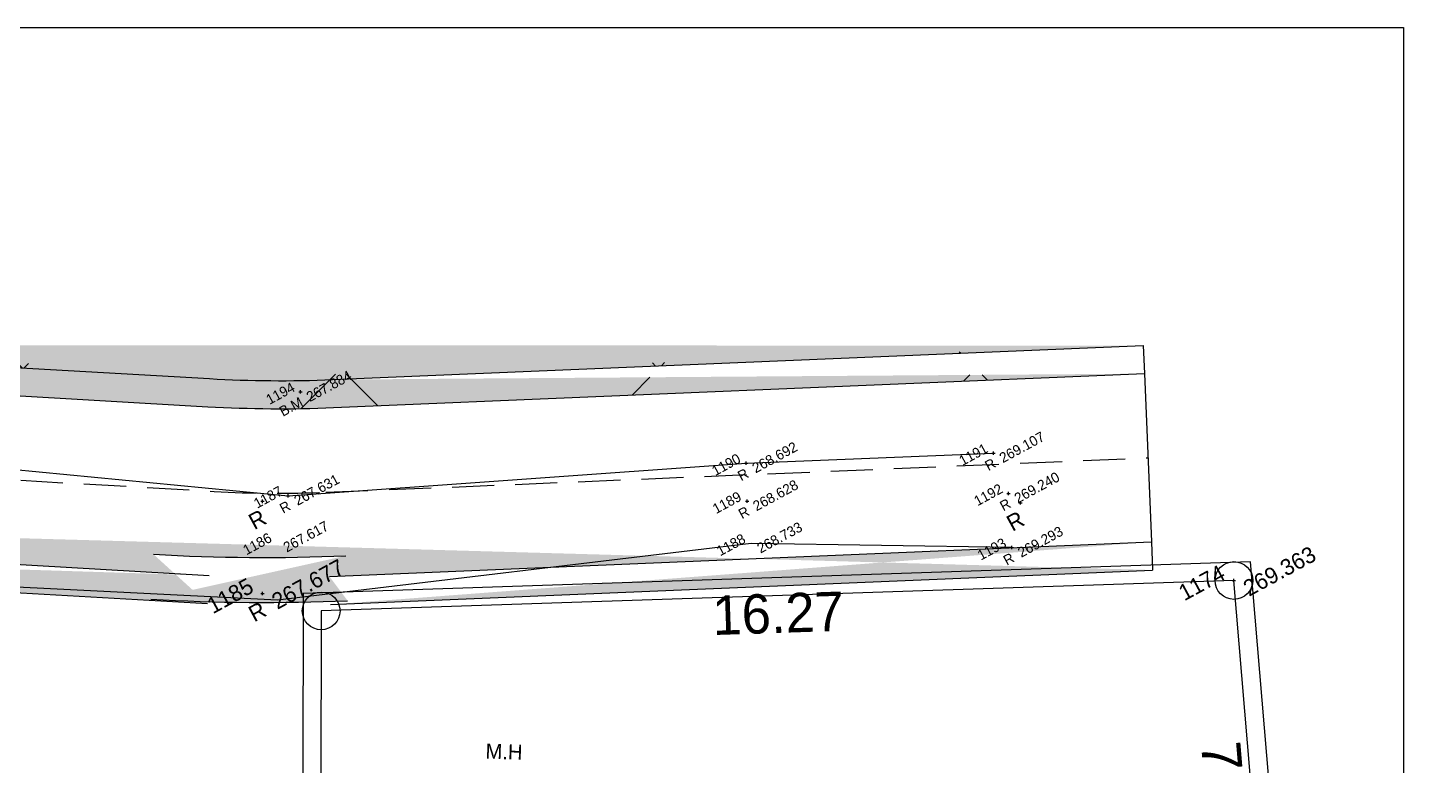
# Model space of a CAD drawing. Extents: x 152089 to 152185, y 180985 to 181226.
# Drawn here: x 152126.65 to 152151.16, y 181150.18 to 181163.32 of the extents above; entities that cross this region are included whole.
import ezdxf
from ezdxf.enums import TextEntityAlignment as Align

# ---------------------------------------------------------------- set-up
doc = ezdxf.new("R2010")
doc.units = 0
doc.header["$LTSCALE"] = 3
doc.header["$MEASUREMENT"] = 0
doc.header["$PDMODE"] = 2
doc.header["$PDSIZE"] = 0.03
doc.linetypes.add('0181 00 ST MF 0100$0$HIDDEN', pattern=[0.375, 0.25, -0.125])
doc.linetypes.add('SOLID_LINE', pattern=[0])
doc.layers.get('0').update_dxf_attribs({"linetype": 'CONTINUOUS'})
doc.layers.get('DEFPOINTS').update_dxf_attribs({"linetype": 'CONTINUOUS'})
for name, color, linetype in [('Height', 7, 'CONTINUOUS'), ('Point Code', 7, 'CONTINUOUS'), ('Point ID', 7, 'CONTINUOUS'), ('Point_ID', 7, 'CONTINUOUS'), ('TEXTS', 1, 'CONTINUOUS')]:
    doc.layers.add(name, color=color, linetype=linetype)
doc.dimstyles.get("Standard").update_dxf_attribs({"dimtxt": 0.7, "dimasz": 4.572, "dimexe": 4.572, "dimexo": 1.5875, "dimgap": 0.01, "dimtad": 1, "dimzin": 0, "dimdsep": 46, "dimtxsty": 'Standard', "dimcen": 2.286, "dimse1": 1, "dimse2": 1, "dimsd1": 1, "dimsd2": 1, "dimadec": 0, "dimazin": 0, "dimtfac": 1, "dimtofl": 0, "dimtmove": 0, "dimatfit": 3, "dimfxl": 1, "dimtolj": 1, "dimtzin": 0, "dimarcsym": 0})
pattern_1 = [(45, (757.6344553995878, 21936.59329805564), (2.220446049250313e-17, 0.282842712474619), [0.6000000000000001, -0.2]), (135, (757.7758767558262, 21936.73471941188), (2.220446049250313e-17, 0.282842712474619), [0.6000000000000001, -0.2])]

# ---------------------------------------------------------------- blocks, each defined once
blk = doc.blocks.new('*D152')
at = {"layer": 'DEFPOINTS', "color": 0, "transparency": 16777216}
for p in [(152131.8790549163, 181152.9339095176, 260.06876448), (152131.8509927392, 181137.1171493136, 260.06876448), (152132.4558039379, 181137.1160762545)]:
    blk.add_point(p, dxfattribs=at)
at = {"color": 0, "transparency": 16777216, "insert": (152132.109835593, 181145.0250950693), "char_height": 0.7, "attachment_point": 5, "rotation": 89.89834564082666}
blk.add_mtext('\\A1;15.82', dxfattribs=at)
blk = doc.blocks.new('*D153')
at = {"layer": 'DEFPOINTS', "color": 0, "transparency": 16777216}
for p in [(152148.1394464785, 181153.475104957, 260.06876448), (152131.8790549164, 181152.9339095176, 260.06876448), (152148.1619868572, 181152.7978720062)]:
    blk.add_point(p, dxfattribs=at)
at = {"color": 0, "transparency": 16777216, "insert": (152140.0198158089, 181152.887075055), "char_height": 0.7, "attachment_point": 5, "rotation": 1.9062746521529752}
blk.add_mtext('\\A1;16.27', dxfattribs=at)
blk = doc.blocks.new('*D154')
at = {"layer": 'DEFPOINTS', "color": 0, "transparency": 16777216}
for p in [(152148.1394464784, 181153.475104957, 260.06876448), (152147.9278785782, 181145.9326088331), (152148.7689422372, 181146.0034696263, 260.06876448)]:
    blk.add_point(p, dxfattribs=at)
at = {"color": 0, "transparency": 16777216, "insert": (152147.971859767, 181149.6986499257), "char_height": 0.7, "attachment_point": 5, "rotation": 274.81587645218843}
blk.add_mtext('\\A1;7.50', dxfattribs=at)

msp = doc.modelspace()

# ---------------------------------------------------------------- hatches: boundary and pattern name
at = {"layer": 'TEXTS'}
h = msp.add_hatch(dxfattribs=at)
h.set_pattern_fill('AR-HBONE', color=2)
h.set_pattern_definition([(45, (757.6344553995878, 21936.59329805564), (4.440892098500626e-16, 5.65685424949238), [12, -4]), (135, (760.4628825245891, 21939.42172518064), (4.440892098500626e-16, 5.65685424949238), [12, -4])])
edge = h.paths.add_edge_path()
edge.add_line((152132.1004395318, 181156.5527225178), (152146.5438927003, 181157.1582141345))
edge.add_line((152132.0794971623, 181157.0522837424), (152146.5229503308, 181157.6577753591))
edge.add_arc((152131.158032903, 181179.0329776264), 22.5, 266.6929100257593, 272.4005210087337)
edge.add_arc((152131.158032903, 181179.0329776264), 22, 266.6929100257593, 272.4005210087337)
edge.add_line((152110.894180808, 181157.6663677871), (152129.8600626964, 181156.5704471958))
edge.add_line((152110.9230245904, 181158.16553513), (152129.8889064788, 181157.0696145387))
h = msp.add_hatch(dxfattribs=at)
h.set_pattern_fill('AR-HBONE', color=2, scale=0.05)
h.set_pattern_definition(pattern_1)
edge = h.paths.add_edge_path()
edge.add_arc((152131.158032903, 181179.0329776264), 22.5, 266.6929100257593, 272.4005210087337)
edge.add_arc((152131.158032903, 181179.0329776264), 22, 266.6929100257593, 272.4005210087337)
edge.add_line((152110.894180808, 181157.6663677871), (152129.8600626964, 181156.5704471958))
edge.add_line((152110.9230245904, 181158.16553513), (152129.8889064788, 181157.0696145387))
edge.add_line((152132.1004395318, 181156.5527225178), (152146.5438927003, 181157.1582141345))
edge.add_line((152132.0794971623, 181157.0522837424), (152146.5229503308, 181157.6577753591))
h = msp.add_hatch(dxfattribs=at)
h.set_pattern_fill('AR-HBONE', color=2, scale=0.05)
h.set_pattern_definition(pattern_1)
edge = h.paths.add_edge_path()
edge.add_line((152110.7211181138, 181154.6713637298), (152129.8860660705, 181153.5639403459))
edge.add_line((152110.6922743315, 181154.1721963868), (152129.8572222881, 181153.064773003))
edge.add_arc((152130.8763249899, 181188.2846720345), 34.4, 266.6929100240943, 272.4005210087337)
edge.add_arc((152130.8763249899, 181188.2846720345), 35.2, 266.6929100240943, 272.4005210087337)
edge.add_line((152132.0268706021, 181153.5470034314), (152146.6695469175, 181154.1608467867))
edge.add_line((152132.0478129716, 181153.0474422068), (152146.6904892871, 181153.661285562))

# ---------------------------------------------------------------- linework, layer by layer
at = {"color": 5, "flags": 128}
for points, elevation in [([(152110.9221858627, 181156.7579413377), (152116.4615560178, 181156.2868136258), (152123.3975480122, 181155.7409672298), (152131.2929232586, 181154.9849360499), (152139.4520090155, 181155.5631414118), (152143.8557589571, 181155.7442034182)], -348.7783343764524), ([(152144.1840106855, 181154.0604886222), (152139.5395333834, 181154.1359474336), (152131.099398628, 181153.1275296653), (152125.2628360205, 181153.4180170026), (152123.9832521353, 181153.6960635955), (152116.4538099406, 181154.1853689346), (152113.196852895, 181154.5438804432)], -344.9956631764525)]:
    msp.add_lwpolyline(points, dxfattribs=dict(at, elevation=elevation))
at = {"color": 2}
for centre in [(152148.1394464785, 181153.475104957, -345.5088790564525), (152131.8790549164, 181152.9339095177, -344.0282009764525)]:
    msp.add_circle(centre, 0.336, dxfattribs=at)
at = {"color": 0, "linetype": 'SOLID_LINE'}
for p in [(152131.5119524281, 181156.8329926601, -345.8405237764525), (152143.8557589571, 181155.7442034182, -345.1069241764525), (152139.4520090155, 181155.5631414118, -345.3559187764525), (152131.2929232586, 181154.9849360499, -345.9923459764525), (152144.1223462669, 181155.026638023, -345.0271097764524), (152130.8344390713, 181154.8848364241, -347.1844275364525), (152139.4660873814, 181154.887460598, -345.3943679764525), (152144.3374204637, 181154.8571701831, -346.1131606564525), (152144.1840106855, 181154.0604886222, -344.9956631764525), (152148.1394464785, 181153.475104957, -345.5088790564525), (152130.8332048549, 181153.2437017538, -347.1270243364525)]:
    msp.add_point(p, dxfattribs=at)
at = {"layer": 'Height', "color": 4, "linetype": 'SOLID_LINE', "elevation": -344.0282009764525, "flags": 128}
msp.add_lwpolyline([(152149.4440015499, 181135.3019956448), (152148.1604709643, 181138.5936107163), (152149.0906307434, 181145.9968847322), (152148.4327822645, 181153.8050452597), (152131.5596036089, 181153.2434543963), (152131.5304707383, 181136.8232163498)], close=True, dxfattribs=at)
msp.add_lwpolyline([(152148.9592520309, 181135.6643124311), (152148.9592520309, 181135.6643124311), (152147.8328493239, 181138.5529729499), (152148.7689422373, 181146.0034696264), (152148.1394464785, 181153.475104957), (152131.8790549164, 181152.9339095177), (152131.8790549164, 181152.9339095177), (152131.8509927393, 181137.1171493137), (152131.8509927393, 181137.1171493137), (152148.9592520309, 181135.6643124311)], dxfattribs=at)
at = {"layer": 'TEXTS', "color": 6, "lineweight": 30}
for p, q in [((152110.9230245904, 181158.16553513, -506.5711787764525), (152129.8889064788, 181157.0696145387, -506.5711787764525)), ((152132.0794971623, 181157.0522837424, -506.5711787764525), (152146.5229503308, 181157.6577753591, -506.5711787764525)), ((152110.6922743315, 181154.1721963868, -506.5711787764525), (152129.8572222881, 181153.064773003, -506.5711787764525)), ((152132.0478129716, 181153.0474422068, -506.5711787764525), (152146.6904892871, 181153.661285562, -506.5711787764525))]:
    msp.add_line(p, q, dxfattribs=at)
at = {"layer": 'TEXTS', "color": 3, "lineweight": 30}
for p, q in [((152110.894180808, 181157.6663677871, -506.5711787764525), (152129.8600626964, 181156.5704471958, -506.5711787764525)), ((152132.1004395318, 181156.5527225178, -506.5711787764525), (152146.5438927003, 181157.1582141345, -506.5711787764525)), ((152110.7211181138, 181154.6713637298, -506.5711787764525), (152129.8860660705, 181153.5639403459, -506.5711787764525)), ((152132.0268706021, 181153.5470034314, -506.5711787764525), (152146.6695469175, 181154.1608467867, -506.5711787764525))]:
    msp.add_line(p, q, dxfattribs=at)
at = {"layer": 'TEXTS', "color": 0, "linetype": '0181 00 ST MF 0100$0$HIDDEN', "lineweight": 30}
for p, q in [((152110.8076494609, 181156.1688657584, -506.5711787764525), (152129.9725974175, 181155.0614423747, -506.5711787764525)), ((152131.9640434934, 181155.0456871053, -506.5711787764525), (152146.6067198089, 181155.6595304606, -506.5711787764525))]:
    msp.add_line(p, q, dxfattribs=at)
at = {"layer": 'TEXTS', "elevation": -506.5711787764525}
msp.add_lwpolyline([(152110.6811627587, 181163.3214904464), (152151.1590192827, 181163.3214904464), (152151.1590192827, 181132.6557455306), (152110.6811627587, 181132.6557455306)], close=True, dxfattribs=at)
at = {"layer": 'TEXTS', "color": 2, "elevation": -506.5711787764525}
msp.add_lwpolyline([(152146.5229503308, 181157.6577753591), (152146.5438927003, 181157.1582141345), (152146.6695469175, 181154.1608467867), (152146.6904892871, 181153.661285562)], dxfattribs=at)
at = {"layer": 'TEXTS', "color": 6, "lineweight": 30}
for centre, radius, start in [((152131.158032903, 181179.0329776264, -506.5711787764525), 22, 266.692910025759), ((152130.8763249899, 181188.2846720345, -604.0969654564525), 35.2, 266.6929100240943)]:
    msp.add_arc(centre, radius, start, 272.4005210087336, dxfattribs=at)
at = {"layer": 'TEXTS', "color": 3, "lineweight": 30}
for centre, radius, start in [((152131.158032903, 181179.0329776264, -506.5711787764525), 22.5, 266.692910025759), ((152130.8763249899, 181188.2846720345, -604.0969654564525), 34.4, 266.6929100240943)]:
    msp.add_arc(centre, radius, start, 272.4005210087336, dxfattribs=at)
at = {"layer": 'TEXTS', "color": 0, "linetype": '0181 00 ST MF 0100$0$HIDDEN', "lineweight": 30}
msp.add_arc((152131.1263487122, 181175.0281360907, -506.5711787764525), 20, 266.692910025759, 272.4005210087336, dxfattribs=at)

# ---------------------------------------------------------------- texts
at = {"layer": 'Height', "color": 4, "linetype": 'SOLID_LINE'}
for s, height, rotation, p in [('267.884', 0.18, 28.53174667033165, (152131.5933243211, 181156.8089382422, -345.8405237764525)), ('268.692', 0.18, 28.53174667033165, (152139.5333809085, 181155.5390869938, -345.3559187764525)), ('269.107', 0.18, 28.53174667033165, (152143.9371308501, 181155.7201490002, -345.1069241764525)), ('267.631', 0.18, 28.53174667033165, (152131.3742951516, 181154.9608816319, -345.9923459764525)), ('268.628', 0.18, 28.53174667033165, (152139.5474592745, 181154.8634061801, -345.3943679764525)), ('269.240', 0.18, 28.53174667033165, (152144.2037181599, 181155.002583605, -345.0271097764524)), ('267.617', 0.18, 28.53174667033165, (152131.1815419063, 181154.1291844162, -346.0008425764524)), ('268.733', 0.18, 28.53174667033165, (152139.6209052766, 181154.1118930155, -345.3313007764525)), ('269.293', 0.18, 28.53174667033165, (152144.2653825785, 181154.0364342042, -344.9956631764525)), ('269.363', 0.288, 28.53174667037343, (152148.2696415074, 181153.4366178883, -345.5088790564525)), ('267.677', 0.288, 28.53174667037343, (152130.9633998838, 181153.2052146851, -347.1270243364525))]:
    msp.add_text(s, height=height, rotation=rotation, dxfattribs=at).set_placement(p, align=Align.TOP_LEFT)
at = {"layer": 'Point Code', "color": 5, "linetype": 'SOLID_LINE'}
for s, height, rotation, p in [('B.M', 0.18, 28.53174667033165, (152131.4878980101, 181156.7516207671, -345.8405237764525)), ('R', 0.18, 28.53174667033165, (152139.4279545975, 181155.4817695188, -345.3559187764525)), ('R', 0.18, 28.53174667033165, (152143.8317045391, 181155.6628315252, -345.1069241764525)), ('R', 0.288, 28.53174667037343, (152130.7959520026, 181154.7546413954, -347.1844275364525)), ('R', 0.18, 28.53174667033165, (152131.2688688405, 181154.9035641569, -345.9923459764525)), ('R', 0.18, 28.53174667033165, (152139.4420329634, 181154.806088705, -345.3943679764525)), ('R', 0.18, 28.53174667033165, (152144.0982918488, 181154.94526613, -345.0271097764524)), ('R', 0.288, 28.53174667037343, (152144.2989333949, 181154.7269751542, -346.1131606564525)), ('R', 0.18, 28.53174667033165, (152144.1599562676, 181153.9791167291, -344.9956631764525)), ('R', 0.288, 28.53174667037343, (152130.7947177861, 181153.1135067251, -347.1270243364525))]:
    msp.add_text(s, height=height, rotation=rotation, dxfattribs=at).set_placement(p, align=Align.TOP_RIGHT)
at = {"layer": 'Point ID', "color": 1, "linetype": 'SOLID_LINE'}
for s, height, rotation, p in [('1194', 0.18, 28.53174667033165, (152131.4305805351, 181156.8570470781, -345.8405237764525)), ('1190', 0.18, 28.53174667033165, (152139.3706371225, 181155.5871958297, -345.3559187764525)), ('1191', 0.18, 28.53174667033165, (152143.774387064, 181155.7682578362, -345.1069241764525)), ('1192', 0.18, 28.53174667033165, (152144.0409743738, 181155.050692441, -345.0271097764524)), ('1187', 0.18, 28.53174667033165, (152131.2115513655, 181155.0089904678, -345.9923459764525)), ('1189', 0.18, 28.53174667033165, (152139.3847154884, 181154.911515016, -345.3943679764525)), ('1186', 0.18, 28.53174667033165, (152131.0187981202, 181154.1772932522, -346.0008425764524)), ('1188', 0.18, 28.53174667033165, (152139.4581614904, 181154.1600018515, -345.3313007764525)), ('1193', 0.18, 28.53174667033165, (152144.1026387925, 181154.0845430401, -344.9956631764525)), ('1174', 0.288, 28.53174667037343, (152148.0092514497, 181153.5135920258, -345.5088790564525)), ('1185', 0.288, 28.53174667037343, (152130.7030098261, 181153.2821888226, -347.1270243364525))]:
    msp.add_text(s, height=height, rotation=rotation, dxfattribs=at).set_placement(p, align=Align.RIGHT)
at = {"layer": 'Point_ID', "color": 1, "linetype": 'SOLID_LINE'}
msp.add_text('M.H', height=0.2687999999999999, rotation=358.0956222029499, dxfattribs=at).set_placement((152135.4618350086, 181150.2829004827, -20.40064101412838), align=Align.RIGHT)

# ---------------------------------------------------------------- dimensions: what is measured, and where the dimension line sits
at = {"color": 3}
for p1, p2, distance, picture, middle in [((152131.8790549164, 181152.9339095177, -344.0282009764525), (152148.1394464785, 181153.475104957, -344.0282009764525), -0.677607953268592, '*D153', (152140.0198158089, 181152.887075055, -604.0969654564525)), ((152148.1394464785, 181153.475104957, -344.0282009764525), (152148.7689422373, 181146.0034696264, -344.0282009764525), -0.844043441244849, '*D154', (152147.971859767, 181149.6986499257, -604.0969654564525)), ((152131.8790549164, 181152.9339095177, -344.0282009764525), (152131.8509927393, 181137.1171493137, -344.0282009764525), 0.6048121505148781, '*D152', (152132.109835593, 181145.0250950693, -604.0969654564525))]:
    dim = msp.add_aligned_dim(p1=p1, p2=p2, distance=distance, dimstyle='Standard', dxfattribs=at)
    dim.commit()
    dim.dimension.update_dxf_attribs({"geometry": picture, "text_midpoint": middle})

doc.saveas('drawing.dxf')
